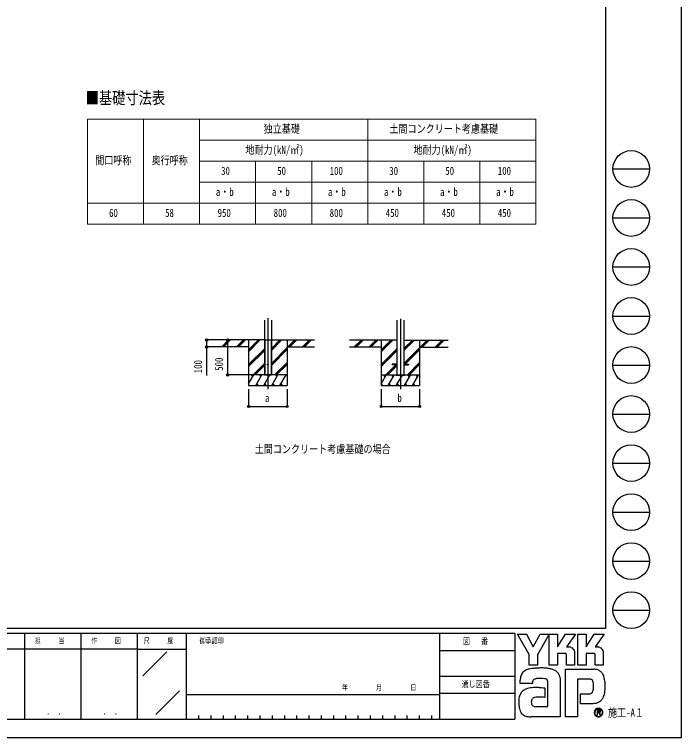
# Model space of a CAD drawing. Units: millimetres, scale not verified. Extents: x -14718 to 14718, y -10397 to 10401.
# Drawn here: x 5195 to 14718, y -10389 to -63 of the extents above; entities that cross this region are included whole.
import ezdxf
from ezdxf.enums import TextEntityAlignment as Align

# ---------------------------------------------------------------- set-up
doc = ezdxf.new("R2010")
doc.units = ezdxf.units.MM
doc.header["$LTSCALE"] = 50
doc.layers.add('0-1_TABLE1', color=7, linetype='Continuous', lineweight=18)
for name, color, linetype in [('0-2_USER1', 3, 'Continuous'), ('0-4_YKK_12', 2, 'Continuous'), ('0-5_YKK_A1', 4, 'Continuous'), ('0-6_YKK_D', 6, 'Continuous'), ('0-7_YKK_ZWAK', 7, 'Continuous')]:
    doc.layers.add(name, color=color, linetype=linetype)
doc.styles.add('ＭＳ ゴシック', font='')
doc.styles.get('ＭＳ ゴシック').set_extended_font_data('MS Gothic')

msp = doc.modelspace()

# ---------------------------------------------------------------- linework, layer by layer
at = {"layer": '0-1_TABLE1'}
for p, q in [((6237.57, -1559.87), (12637.57, -1559.87)), ((6237.57, -1559.87), (6237.57, -3059.87)), ((7037.57, -1559.87), (7037.57, -3059.87)), ((7837.57, -1559.87), (7837.57, -3059.87)), ((10237.57, -1559.87), (10237.57, -3059.87)), ((7837.57, -1859.87), (12637.57, -1859.87)), ((7837.57, -2159.87), (12637.57, -2159.87)), ((8637.57, -2159.87), (8637.57, -3059.87)), ((9437.57, -2159.87), (9437.57, -3059.87)), ((11037.57, -2159.87), (11037.57, -3059.87)), ((11837.57, -2159.87), (11837.57, -3059.87)), ((7837.57, -2459.87), (12637.57, -2459.87)), ((6237.57, -3059.87), (12637.57, -3059.87))]:
    msp.add_line(p, q, dxfattribs=at)
for points in [[(12637.57, -1559.87), (12637.57, -2159.87), (12637.57, -3059.87)], [(6237.57, -2759.87), (8637.57, -2759.87), (9437.57, -2759.87), (12637.57, -2759.87)]]:
    msp.add_lwpolyline(points, dxfattribs=at)
at = {"layer": '0-4_YKK_12'}
for p, q in [((8812.57, -4397.75), (8812.57, -5411.6)), ((10703.57, -4409.4), (10703.57, -5412.6))]:
    msp.add_line(p, q, dxfattribs=at)
at = {"layer": '0-5_YKK_A1'}
for p, q in [((8762.57, -4427.25), (8762.57, -5211.6)), ((8862.57, -4427.25), (8862.57, -5211.6)), ((8862.57, -4427.25), (8862.57, -5211.6)), ((10653.17, -4427.25), (10653.17, -4712.6)), ((10653.57, -4427.25), (10653.57, -5212.6)), ((10753.57, -4427.25), (10753.57, -5212.6)), ((10755.17, -4427.25), (10755.17, -4712.6)), ((8762.57, -4711.6), (8086.62, -4711.6)), ((8153.3, -4810.2), (8251.9, -4711.6)), ((8166.04, -4811.6), (8266.04, -4711.6)), ((8180.19, -4811.6), (8280.19, -4711.6)), ((8365.44, -4810.2), (8464.03, -4711.6)), ((8378.18, -4811.6), (8478.18, -4711.6)), ((8392.32, -4811.6), (8492.32, -4711.6)), ((8537.57, -4711.6), (8537.57, -5361.6)), ((8537.57, -4878.48), (8704.45, -4711.6)), ((8537.57, -4864.34), (8690.31, -4711.6)), ((8537.57, -4850.2), (8676.17, -4711.6)), ((8762.57, -4711.6), (8862.57, -4711.6)), ((8765.07, -4711.6), (8765.07, -5211.6)), ((8766.57, -4711.6), (8766.57, -5211.6)), ((8858.57, -4711.6), (8858.57, -5211.6)), ((8860.07, -4711.6), (8860.07, -5211.6)), ((8862.57, -4861.85), (9012.82, -4711.6)), ((8862.57, -4847.71), (8998.68, -4711.6)), ((8862.57, -4833.56), (8984.53, -4711.6)), ((8862.57, -4711.6), (9478.19, -4711.6)), ((9087.57, -4711.6), (9087.57, -5361.6)), ((9096.67, -4811.6), (9196.67, -4711.6)), ((9110.81, -4811.6), (9210.81, -4711.6)), ((9124.95, -4811.6), (9224.95, -4711.6)), ((9308.8, -4811.6), (9408.8, -4711.6)), ((9322.94, -4811.6), (9422.94, -4711.6)), ((9337.08, -4811.6), (9437.08, -4711.6)), ((10652.76, -4712.6), (9977.62, -4712.6)), ((10044.31, -4811.2), (10142.9, -4712.6)), ((10057.04, -4812.6), (10157.05, -4712.6)), ((10071.19, -4812.6), (10171.19, -4712.6)), ((10256.44, -4811.2), (10355.04, -4712.6)), ((10269.18, -4812.6), (10369.18, -4712.6)), ((10283.32, -4812.6), (10383.32, -4712.6)), ((10428.57, -4712.6), (10428.57, -5362.6)), ((10428.57, -4879.48), (10595.45, -4712.6)), ((10428.57, -4865.34), (10581.31, -4712.6)), ((10428.57, -4851.2), (10567.17, -4712.6)), ((10652.27, -4712.6), (10652.87, -4712.6)), ((10753.57, -4862.85), (10903.82, -4712.6)), ((10753.57, -4848.71), (10889.68, -4712.6)), ((10753.57, -4834.56), (10875.54, -4712.6)), ((10753.57, -4712.6), (10753.67, -4712.6)), ((10753.67, -4712.6), (10753.97, -4712.6)), ((10754.38, -4712.6), (11386.78, -4712.6)), ((10754.87, -4712.6), (10755.17, -4712.6)), ((10978.57, -4712.6), (10978.57, -5362.6)), ((10987.67, -4812.6), (11087.67, -4712.6)), ((11001.81, -4812.6), (11101.81, -4712.6)), ((11015.95, -4812.6), (11115.95, -4712.6)), ((11199.8, -4812.6), (11299.8, -4712.6)), ((11213.94, -4812.6), (11313.94, -4712.6)), ((11228.08, -4812.6), (11328.08, -4712.6)), ((8537.57, -4811.6), (8086.62, -4811.6)), ((8537.57, -5062.33), (8762.57, -4837.33)), ((8537.57, -5076.47), (8762.57, -4851.47)), ((8862.57, -5045.69), (9087.57, -4820.7)), ((8862.57, -5059.84), (9087.57, -4834.84)), ((8862.57, -5073.98), (9087.57, -4848.98)), ((9087.57, -4811.6), (9478.19, -4811.6)), ((10428.57, -4812.6), (9977.62, -4812.6)), ((10428.57, -5063.33), (10653.57, -4838.33)), ((10428.57, -5077.47), (10653.57, -4852.47)), ((10753.57, -5046.69), (10978.57, -4821.7)), ((10756.31, -5058.1), (10978.57, -4835.84)), ((10770.45, -5058.1), (10978.57, -4849.98)), ((10978.57, -4812.6), (11386.78, -4812.6)), ((8537.57, -5090.61), (8762.57, -4865.61)), ((10428.57, -5091.61), (10653.57, -4866.61)), ((8600.43, -5211.6), (8762.57, -5049.46)), ((8908.79, -5211.6), (9087.57, -5032.83)), ((8922.94, -5211.6), (9087.57, -5046.97)), ((10653.57, -5058.1), (10586.07, -5058.1)), ((10586.07, -5058.1), (10586.07, -5067.1)), ((10645.93, -5058.1), (10653.57, -5050.46)), ((10645.93, -5058.1), (10653.57, -5050.46)), ((10753.57, -5058.1), (10821.07, -5058.1)), ((10799.79, -5212.6), (10978.57, -5033.83)), ((10813.94, -5212.6), (10978.57, -5047.97)), ((10821.07, -5058.1), (10821.07, -5067.1)), ((8614.57, -5211.6), (8762.57, -5063.6)), ((8628.71, -5211.6), (8762.57, -5077.74)), ((8937.08, -5211.6), (9087.57, -5061.11)), ((10491.43, -5212.6), (10636.93, -5067.1)), ((10505.57, -5212.6), (10651.07, -5067.1)), ((10519.71, -5212.6), (10653.57, -5078.74)), ((10653.57, -5067.1), (10586.07, -5067.1)), ((10753.57, -5074.98), (10761.45, -5067.1)), ((10753.57, -5074.98), (10761.45, -5067.1)), ((10753.57, -5067.1), (10821.07, -5067.1)), ((10828.08, -5212.6), (10978.57, -5062.11)), ((9087.57, -5211.6), (8537.57, -5211.6)), ((8537.57, -5337.05), (8610, -5211.6)), ((8595, -5237.58), (8580, -5211.6)), ((8638.87, -5361.6), (8725.47, -5211.6)), ((8710.47, -5237.58), (8695.47, -5211.6)), ((8754.34, -5361.6), (8840.94, -5211.6)), ((8825.94, -5237.58), (8810.94, -5211.6)), ((8869.81, -5361.6), (8956.41, -5211.6)), ((8941.41, -5237.58), (8926.41, -5211.6)), ((8985.28, -5361.6), (9071.88, -5211.6)), ((10978.57, -5212.6), (10428.57, -5212.6)), ((10428.57, -5338.05), (10501, -5212.6)), ((10486, -5238.58), (10471, -5212.6)), ((10529.87, -5362.6), (10616.47, -5212.6)), ((10601.47, -5238.58), (10586.47, -5212.6)), ((10642.67, -5212.6), (10764.47, -5212.6)), ((10645.34, -5362.6), (10731.94, -5212.6)), ((10716.94, -5238.58), (10701.94, -5212.6)), ((10760.81, -5362.6), (10847.41, -5212.6)), ((10832.41, -5238.58), (10817.41, -5212.6)), ((10876.28, -5362.6), (10962.88, -5212.6)), ((10947.88, -5238.58), (10932.88, -5212.6)), ((8537.57, -5361.6), (9087.57, -5361.6)), ((8653.86, -5335.62), (8668.86, -5361.6)), ((8769.33, -5335.62), (8784.33, -5361.6)), ((8884.81, -5335.62), (8899.81, -5361.6)), ((9000.27, -5335.62), (9015.27, -5361.6)), ((10428.57, -5362.6), (10978.57, -5362.6)), ((10429.4, -5336.62), (10444.39, -5362.6)), ((10544.87, -5336.62), (10559.86, -5362.6)), ((10660.34, -5336.62), (10675.33, -5362.6)), ((10775.81, -5336.62), (10790.81, -5362.6)), ((10891.28, -5336.62), (10906.27, -5362.6))]:
    msp.add_line(p, q, dxfattribs=at)
for points in [[(8762.57, -4427.25), (8762.57, -5211.6), (8862.57, -5211.6)], [(10651.97, -4427.25), (10651.97, -4712.6), (10652.27, -4712.6)], [(10753.97, -4427.25), (10753.97, -4712.6), (10754.27, -4712.6), (10754.87, -4712.6)], [(10652.87, -4712.6), (10653.17, -4712.6), (10653.47, -4712.6), (10653.57, -4712.6)]]:
    msp.add_lwpolyline(points, dxfattribs=at)
msp.add_circle((8812.57, -5061.6), 5, dxfattribs=at)
at = {"layer": '0-6_YKK_D'}
for p, q in [((8085.62, -4711.6), (7936.57, -4711.6)), ((8237.57, -4711.6), (8237.57, -5211.6)), ((8085.62, -4811.6), (7936.57, -4811.6)), ((8536.57, -5211.6), (8236.57, -5211.6)), ((8537.57, -5411.6), (8537.57, -5662.6)), ((9087.57, -5411.6), (9087.57, -5662.6)), ((10428.57, -5412.6), (10428.57, -5662.6)), ((10978.57, -5412.6), (10978.57, -5662.6)), ((8537.57, -5661.6), (9087.57, -5661.6)), ((10428.57, -5661.6), (10978.57, -5661.6))]:
    msp.add_line(p, q, dxfattribs=at)
msp.add_lwpolyline([(7937.57, -4711.6), (7937.57, -4811.6), (7937.57, -5216.7)], dxfattribs=at)
for centre in [(7937.57, -4711.6), (8237.57, -4711.6), (7937.57, -4811.6), (8237.57, -5211.6), (8537.57, -5661.6), (9087.57, -5661.6), (10428.57, -5661.6), (10978.57, -5661.6)]:
    msp.add_circle(centre, 14.88, dxfattribs=at)
at = {"layer": '0-7_YKK_ZWAK'}
for p, q in [((13632.57, 9718.4), (13632.57, -8831.6)), ((13737.57, -2269.1), (14262.57, -2269.1)), ((13737.57, -2969.1), (14262.57, -2969.1)), ((13737.57, -3669.1), (14262.57, -3669.1)), ((13737.57, -4369.1), (14262.57, -4369.1)), ((13737.57, -5069.1), (14262.57, -5069.1)), ((13737.57, -5769.1), (14262.57, -5769.1)), ((13737.57, -6469.1), (14262.57, -6469.1)), ((13737.57, -7169.1), (14262.57, -7169.1)), ((13737.57, -7869.1), (14262.57, -7869.1)), ((13737.57, -8569.1), (14262.57, -8569.1)), ((13632.57, -8831.6), (-13667.43, -8831.6)), ((5337.57, -8901.6), (5337.57, -10126.6)), ((6142.57, -8901.6), (6142.57, -10126.6)), ((6947.57, -8901.6), (6947.57, -10126.6)), ((7647.57, -8901.6), (6947.57, -8901.6)), ((11261.32, -8901.6), (7647.57, -8901.6)), ((7647.57, -8901.6), (7647.57, -10126.6)), ((11261.32, -8901.6), (11261.32, -10126.6)), ((12337.57, -8901.6), (11261.32, -8901.6)), ((12337.57, -8901.6), (12337.57, -10126.6)), ((6947.57, -9129.1), (4532.57, -9129.1)), ((6947.57, -9129.1), (7647.57, -9129.1)), ((7024.87, -9508.12), (7367.63, -9165.35)), ((11261.32, -9146.6), (12337.57, -9146.6)), ((11261.32, -9514.1), (12337.57, -9514.1)), ((7212.35, -10060.06), (7549.12, -9723.29)), ((7647.57, -9776.6), (11261.32, -9776.6)), ((12337.57, -9759.1), (11261.32, -9759.1)), ((7822.57, -10074.1), (7822.57, -10126.6)), ((7997.57, -10074.1), (7997.57, -10126.6)), ((8172.57, -10074.1), (8172.57, -10126.6)), ((8347.57, -10074.1), (8347.57, -10126.6)), ((8522.57, -10074.1), (8522.57, -10126.6)), ((8697.57, -10074.1), (8697.57, -10126.6)), ((8872.57, -10074.1), (8872.57, -10126.6)), ((9047.57, -10074.1), (9047.57, -10126.6)), ((9222.57, -10074.1), (9222.57, -10126.6)), ((9397.57, -10074.1), (9397.57, -10126.6)), ((9572.57, -10074.1), (9572.57, -10126.6)), ((9747.57, -10074.1), (9747.57, -10126.6)), ((9922.57, -10074.1), (9922.57, -10126.6)), ((10097.57, -10074.1), (10097.57, -10126.6)), ((10272.57, -10074.1), (10272.57, -10126.6)), ((10447.57, -10074.1), (10447.57, -10126.6)), ((10622.57, -10074.1), (10622.57, -10126.6)), ((10797.57, -10074.1), (10797.57, -10126.6)), ((10972.57, -10074.1), (10972.57, -10126.6)), ((11147.57, -10074.1), (11147.57, -10126.6)), ((13533.36, -10088.03), (13533.36, -10088.03)), ((4532.57, -10126.6), (6947.57, -10126.6)), ((6947.57, -10126.6), (7647.57, -10126.6)), ((7647.57, -10126.6), (11261.32, -10126.6)), ((11261.32, -10126.6), (12337.57, -10126.6))]:
    msp.add_line(p, q, dxfattribs=at)
for points in [[(-14717.5, -10389.1), (14717.5, -10389.1), (14717.5, 10400.9), (-14717.5, 10400.9)], [(12376.07, -8912.1), (12504.91, -8912.1), (12601.65, -9094.45), (12698.14, -8912.1), (12827.07, -8912.1), (12661.85, -9206.07), (12661.85, -9353.57), (12544.34, -9353.57), (12544.34, -9202.1)]]:
    msp.add_lwpolyline(points, close=True, dxfattribs=at)
for points in [[(6947.57, -8901.6), (4532.57, -8901.6), (4532.57, -10126.6)], [(13056.91, -9187.23), (12945.69, -9187.23), (12945.69, -9353.44), (12827.2, -9353.44), (12827.2, -8912.1), (12945.69, -8912.1), (12945.69, -9092.65), (13062.24, -8912.1), (13201.44, -8912.1), (13076.56, -9094.84), (13080.98, -9094.84), (13085.87, -9094.84), (13090.88, -9094.84), (13095.71, -9094.84), (13100.03, -9094.84), (13103.51, -9094.84), (13105.84, -9094.84), (13106.68, -9094.84)], [(13466.29, -9187.23), (13355.19, -9187.23), (13355.19, -9353.57), (13236.64, -9353.57), (13236.64, -8912.1), (13355.19, -8912.1), (13355.19, -9092.65), (13471.61, -8912.1), (13610.81, -8912.1), (13485.93, -9094.84), (13490.4, -9094.84), (13495.31, -9094.84), (13500.33, -9094.84), (13505.15, -9094.84), (13509.45, -9094.84), (13512.91, -9094.84), (13515.22, -9094.84), (13516.06, -9094.84)], [(13140.77, -9101.85), (13154.92, -9109.93), (13166.9, -9120.47), (13176.54, -9133.02), (13183.64, -9147.12), (13188.04, -9162.34), (13189.54, -9178.22), (13189.54, -9353.86), (13073.94, -9353.86), (13073.94, -9204.03)], [(13550.19, -9101.85), (13564.38, -9109.93), (13576.41, -9120.47), (13586.09, -9133.02), (13593.24, -9147.12), (13597.66, -9162.34), (13599.18, -9178.22), (13599.18, -9353.57), (13483.31, -9353.57), (13483.31, -9204.03)], [(13401.04, -9554.37), (13234.18, -9554.37), (13234.18, -10091.6), (13059.31, -10091.6), (13059.31, -9411.87), (13465.73, -9411.87)], [(13575.5, -9459.89), (13586.9, -9474.29), (13595.45, -9488.23), (13601.41, -9500.85)], [(12616.79, -9557.19), (12608.65, -9561.77), (12602.31, -9567.36), (12597.51, -9573.89), (12594.02, -9581.28), (12591.62, -9589.46), (12590.06, -9598.34), (12589.12, -9607.86), (12588.55, -9617.94), (12413.61, -9618.36), (12414.12, -9594.43), (12415.09, -9567.55)], [(12976.98, -9511.18), (12981.95, -9531.26), (12984.76, -9552.75), (12985.65, -9575.65), (12985.65, -10091.6), (12563.43, -10091.6)], [(12683.81, -9673.45), (12716.93, -9675.63), (12742.96, -9678.55), (12759.99, -9681.28), (12766.09, -9682.91), (12766.09, -9816.75), (12746.73, -9814.71), (12725.5, -9813.56), (12703.76, -9813.12), (12682.9, -9813.18), (12664.29, -9813.57), (12649.29, -9814.08), (12639.29, -9814.53), (12635.65, -9814.72), (12620.52, -9817.49), (12607.47, -9821.82), (12596.51, -9827.74), (12587.63, -9835.29), (12580.84, -9844.49), (12576.14, -9855.37), (12573.53, -9867.95), (12573, -9882.27), (12574.67, -9898.01), (12578.01, -9911.03), (12582.82, -9921.56), (12588.89, -9929.86), (12596.01, -9936.18), (12603.97, -9940.77), (12612.56, -9943.87), (12621.56, -9945.73), (12807.42, -9945.73), (12807.42, -9601.86), (12807.47, -9595.04), (12807.12, -9588.38), (12806.24, -9581.95), (12804.75, -9575.86), (12802.52, -9570.19), (12799.45, -9565.02), (12795.43, -9560.44), (12790.36, -9556.54)], [(12790.36, -9556.54), (12779.46, -9552.26), (12762.03, -9548.63), (12739.79, -9545.96), (12714.48, -9544.53), (12687.79, -9544.64), (12661.47, -9546.59)], [(13460.39, -9657.59), (13460.17, -9635.31), (13459.11, -9615.24), (13456.6, -9597.62), (13452.03, -9582.67)], [(13560.97, -9867.5), (13544.82, -9880.05), (13528.01, -9889.92), (13510.64, -9897.28), (13492.85, -9902.32), (13474.77, -9905.21), (13456.52, -9906.13), (13276.76, -9906.13), (13276.76, -9764.92), (13378.13, -9764.92), (13396.82, -9764.66), (13413.25, -9763.07), (13427.35, -9758.93)], [(13561.12, -10013.19), (13561.04, -10011.14), (13560.78, -10009.16), (13560.36, -10007.27), (13559.77, -10005.46), (13559.01, -10003.74), (13558.09, -10002.13), (13557.02, -10000.63), (13555.78, -9999.24), (13554.16, -9997.81), (13552.36, -9996.56), (13550.39, -9995.5), (13548.26, -9994.62), (13545.97, -9993.94), (13543.54, -9993.45), (13540.97, -9993.15), (13538.27, -9993.05), (13511.74, -9993.05), (13511.74, -10071.09), (13519.76, -10071.09), (13519.76, -10001.01), (13538.27, -10001.01), (13540.18, -10001.07), (13541.98, -10001.26), (13543.66, -10001.57), (13545.22, -10002), (13546.65, -10002.55), (13547.95, -10003.21), (13549.11, -10003.99), (13550.13, -10004.88)], [(13553.26, -10013.19), (13552.77, -10016.94), (13551.43, -10019.9), (13549.41, -10022.15), (13546.91, -10023.79), (13544.1, -10024.9), (13541.17, -10025.59), (13538.29, -10025.94), (13535.65, -10026.03), (13528.71, -10026.03), (13532.21, -10031.99), (13555.13, -10071.35), (13564.3, -10071.35), (13542.2, -10033.47), (13544.27, -10033.06), (13546.24, -10032.53), (13548.12, -10031.9), (13549.88, -10031.16), (13551.54, -10030.31), (13553.08, -10029.35), (13554.49, -10028.29), (13555.78, -10027.11)]]:
    msp.add_lwpolyline(points, dxfattribs=at)
for centre in [(14000.07, -2269.1), (14000.07, -2969.1), (14000.07, -3669.1), (14000.07, -4369.1), (14000.07, -5069.1), (14000.07, -5769.1), (14000.07, -6469.1), (14000.07, -7169.1), (14000.07, -7869.1), (14000.07, -8569.1)]:
    msp.add_circle(centre, 262.5, dxfattribs=at)
for centre, radius, start, end in [((13057.53, -9203.63), 16.41, 358.57817, 92.1683), ((13106.86, -9182.26), 87.42, 78.26798, 90.11215), ((13108.11, -9175.9), 80.94, 66.19963, 78.22058), ((13466.98, -9203.55), 16.33, 358.29941, 92.43455), ((13516.23, -9182.42), 87.58, 78.27851, 90.10826), ((13517.43, -9176.28), 81.32, 66.2483, 78.23226), ((12720.64, -10389.26), 994, 91.6169, 94.94971), ((12716.79, -10228.31), 833.01, 87.51794, 91.66439), ((12727.61, -9996.32), 600.77, 81.92631, 87.59083), ((12570.62, -9553.61), 152.53, 152.2125, 163.4865), ((12547.28, -9541.54), 126.25, 138.03852, 152.12015), ((12547.26, -9542.13), 126.64, 122.60463, 137.83438), ((12564, -9569.21), 158.47, 108.37421, 122.42809), ((12590.52, -9663.52), 256.38, 100.93159, 107.35499), ((12677.19, -10083.96), 685.64, 97.86054, 101.37938), ((12717.87, -10366.63), 971.23, 94.90201, 97.9576), ((12759.56, -9777.41), 379.54, 73.67137, 82.05943), ((12806.94, -9618.81), 214.03, 60.60528, 73.9085), ((12826.34, -9580.13), 170.81, 52.17347, 59.90542), ((12843.69, -9557.67), 142.43, 43.55042, 52.14561), ((12853.25, -9548.43), 129.14, 34.48659, 43.50182), ((12853.31, -9548.23), 128.97, 25.58915, 34.43128), ((12841.84, -9553.61), 141.65, 17.43089, 25.54591), ((13459.09, -9598.85), 187.09, 78.73198, 87.96551), ((13464.58, -9570.79), 158.51, 69.03034, 78.69541), ((13469.69, -9557.15), 143.94, 59.39484, 68.9885), ((13472.06, -9553), 139.16, 50.3012, 59.3616), ((13471.19, -9553.98), 140.47, 42.05209, 50.28551), ((12732.32, -9585.7), 317.75, 171.55622, 176.72493), ((12624.64, -9569.63), 208.88, 163.48385, 171.57982), ((12662.97, -9666.8), 118.94, 102.4979, 112.84632), ((12685.98, -9766.08), 220.85, 96.37207, 102.75341), ((13402, -9640.14), 85.77, 77.94572, 90.63794), ((13409.45, -9605.16), 50.01, 60.20991, 77.92418), ((13414.28, -9596.07), 39.72, 39.8078, 59.75378), ((13407.49, -9601.26), 48.26, 22.65544, 39.38165), ((13401.82, -9593.94), 220.22, 14.76267, 25.00486), ((13266.76, -9630.75), 360.21, 7.9139, 14.95041), ((13131.85, -9650.37), 496.54, 2.54376, 8.01251), ((12567.15, -9873.11), 188.53, 112.58838, 120.58162), ((12589.48, -9926.75), 246.63, 106.61303, 112.59024), ((12624.58, -10044.75), 369.75, 99.87193, 106.59825), ((12644.25, -10155.55), 482.28, 94.78469, 99.91711), ((12653.83, -10265.8), 592.94, 90.80099, 94.81812), ((12655.28, -10347.89), 675.05, 87.57779, 90.82714), ((13273.74, -9677.75), 185.88, 347.14308, 355.40008), ((13062.71, -9659.62), 397.69, 355.2339, 0.29193), ((13076.59, -9655.86), 551.86, 352.8937, 357.82206), ((13054.52, -9654.44), 573.97, 357.76419, 2.60674), ((12631.44, -9866.53), 238.02, 164.97537, 174.56739), ((12573.6, -9851.11), 178.16, 153.89178, 164.94341), ((12547.25, -9838.44), 148.92, 142.04688, 153.80771), ((12542.16, -9834.8), 142.67, 130.60221, 141.94427), ((12550.56, -9844.9), 155.81, 120.60724, 130.53081), ((13411.02, -9722.1), 40.29, 293.91672, 314.09376), ((13405.52, -9717.25), 47.6, 314.78099, 333.92928), ((13370.17, -9700.08), 86.9, 334.00676, 347.34989), ((13476.26, -9757.09), 137.72, 326.23251, 339.61931), ((13346.92, -9707.01), 276.41, 339.22498, 347.31457), ((13192.02, -9670.87), 435.46, 347.15166, 352.97565), ((12733.47, -9876.3), 340.51, 174.55588, 182.47272), ((12923.74, -9873.31), 530.77, 181.90948, 187.89042), ((13444.3, -9735.95), 175.83, 311.57033, 318.66243), ((13423.95, -9718.1), 202.9, 318.67367, 325.29112), ((12700.42, -9904.72), 305.25, 187.80471, 196.36971), ((12582.52, -9939.55), 182.31, 196.3102, 208.20993), ((13533.46, -10032.76), 61.74, 90.09157, 179.92363), ((13533.07, -10032.56), 54.9, 134.8007, 180.12175), ((13533.23, -10032.25), 54.8, 89.86602, 135.149), ((13533.45, -10032.65), 61.63, 44.93442, 90.08536), ((13533.47, -10032.67), 55.21, 45.03108, 90.11509), ((13541.53, -10012.86), 11.73, 358.3894, 42.86139), ((13541.76, -10013.75), 19.37, 316.37674, 1.6565), ((13533.51, -10032.69), 55.2, 0.00643, 45.07115), ((13533.94, -10032.46), 61.15, 359.78949, 45.13288), ((12531.17, -9966.88), 124.15, 208.29777, 223.35561), ((12519.59, -9977.07), 108.73, 223.64205, 239.63663), ((12529.2, -9959.58), 128.68, 239.8785, 253.65355), ((12546.8, -9899.13), 191.64, 253.69102, 263.74909), ((12561.7, -9766.44), 325.16, 263.68487, 270.30455), ((13533.08, -10032.83), 61.37, 179.86065, 225.14399), ((13532.85, -10032.92), 54.68, 179.75513, 225.29722), ((13533.37, -10032.84), 61.57, 224.94536, 269.98445), ((13533.25, -10033.41), 54.62, 224.62822, 270.10973), ((13533.27, -10032.59), 55.44, 270.09072, 359.90926), ((13533.37, -10032.53), 61.88, 269.98802, 314.93777), ((13533.79, -10032.93), 61.3, 314.92572, 0.23508)]:
    msp.add_arc(centre, radius, start, end, dxfattribs=at)

# ---------------------------------------------------------------- texts
at = {"layer": '0-1_TABLE1', "style": 'ＭＳ ゴシック', "width": 0.8}
for s, p in [('独立基礎', (8751.97, -1788.62)), ('土間コンクリート考慮基礎', (10547.17, -1788.62)), ('地耐力(kN/㎡)', (8491.57, -2088.62)), ('地耐力(kN/㎡)', (10891.57, -2088.62)), ('間口呼称', (6347.77, -2238.62)), ('奥行呼称', (7151.97, -2238.62)), ('30', (8145.17, -2388.62)), ('50', (8945.17, -2388.62)), ('100', (9694.77, -2388.62)), ('30', (10545.17, -2388.62)), ('50', (11345.17, -2388.62)), ('100', (12094.77, -2388.62)), ('a・b', (8069.57, -2688.62)), ('a・b', (8869.57, -2688.62)), ('a・b', (9669.57, -2688.62)), ('a・b', (10469.57, -2688.62)), ('a・b', (11269.57, -2688.62)), ('a・b', (12069.57, -2688.62)), ('60', (6545.17, -2988.62)), ('58', (7345.17, -2988.62)), ('950', (8094.77, -2988.62)), ('800', (8894.77, -2988.62)), ('800', (9694.77, -2988.62)), ('450', (10494.77, -2988.62)), ('450', (11294.77, -2988.62)), ('450', (12094.77, -2988.62))]:
    msp.add_text(s, height=115.5, dxfattribs=at).set_placement(p, align=Align.BOTTOM_LEFT)
at = {"layer": '0-2_USER1', "style": 'ＭＳ ゴシック', "width": 0.8}
for s, height, p in [('■基礎寸法表', 173.2, (6211.29, -1393.4)), ('土間コンクリート考慮基礎の場合', 115.5, (8624.5, -6362.6))]:
    msp.add_text(s, height=height, dxfattribs=at).set_placement(p, align=Align.BOTTOM_LEFT)
at = {"layer": '0-6_YKK_D', "style": 'ＭＳ ゴシック', "width": 0.8}
for s, p in [('100', (7907.57, -5186.7)), ('500', (8207.57, -5151.85))]:
    msp.add_text(s, height=115.5, rotation=90, dxfattribs=at).set_placement(p, align=Align.BOTTOM_LEFT)
for s, p in [('a', (8770.57, -5631.6)), ('b', (10661.57, -5631.6))]:
    msp.add_text(s, height=115.5, dxfattribs=at).set_placement(p, align=Align.BOTTOM_LEFT)
at = {"layer": '0-7_YKK_ZWAK', "style": 'ＭＳ ゴシック', "width": 0.8}
for s, height, p in [('担     当', 76.98, (5485.27, -9067.85)), ('作     図', 76.98, (6290.27, -9067.85)), ('尺     度', 76.98, (7039.97, -9067.85)), ('御承認印', 76.98, (7836.98, -9067.85)), ('図\u3000 番', 89.81, (11596.91, -9085.35)), ('通し図番', 89.81, (11577.31, -9697.85)), ('年        月        日', 76.98, (9869.67, -9735.35)), ('施工-A１', 115.5, (13667.57, -10126.6)), ('． ．', 90.71, (5652.5, -10089.33)), ('． ．', 90.71, (6457.5, -10089.33))]:
    msp.add_text(s, height=height, dxfattribs=at).set_placement(p, align=Align.BOTTOM_LEFT)

doc.saveas('drawing.dxf')
